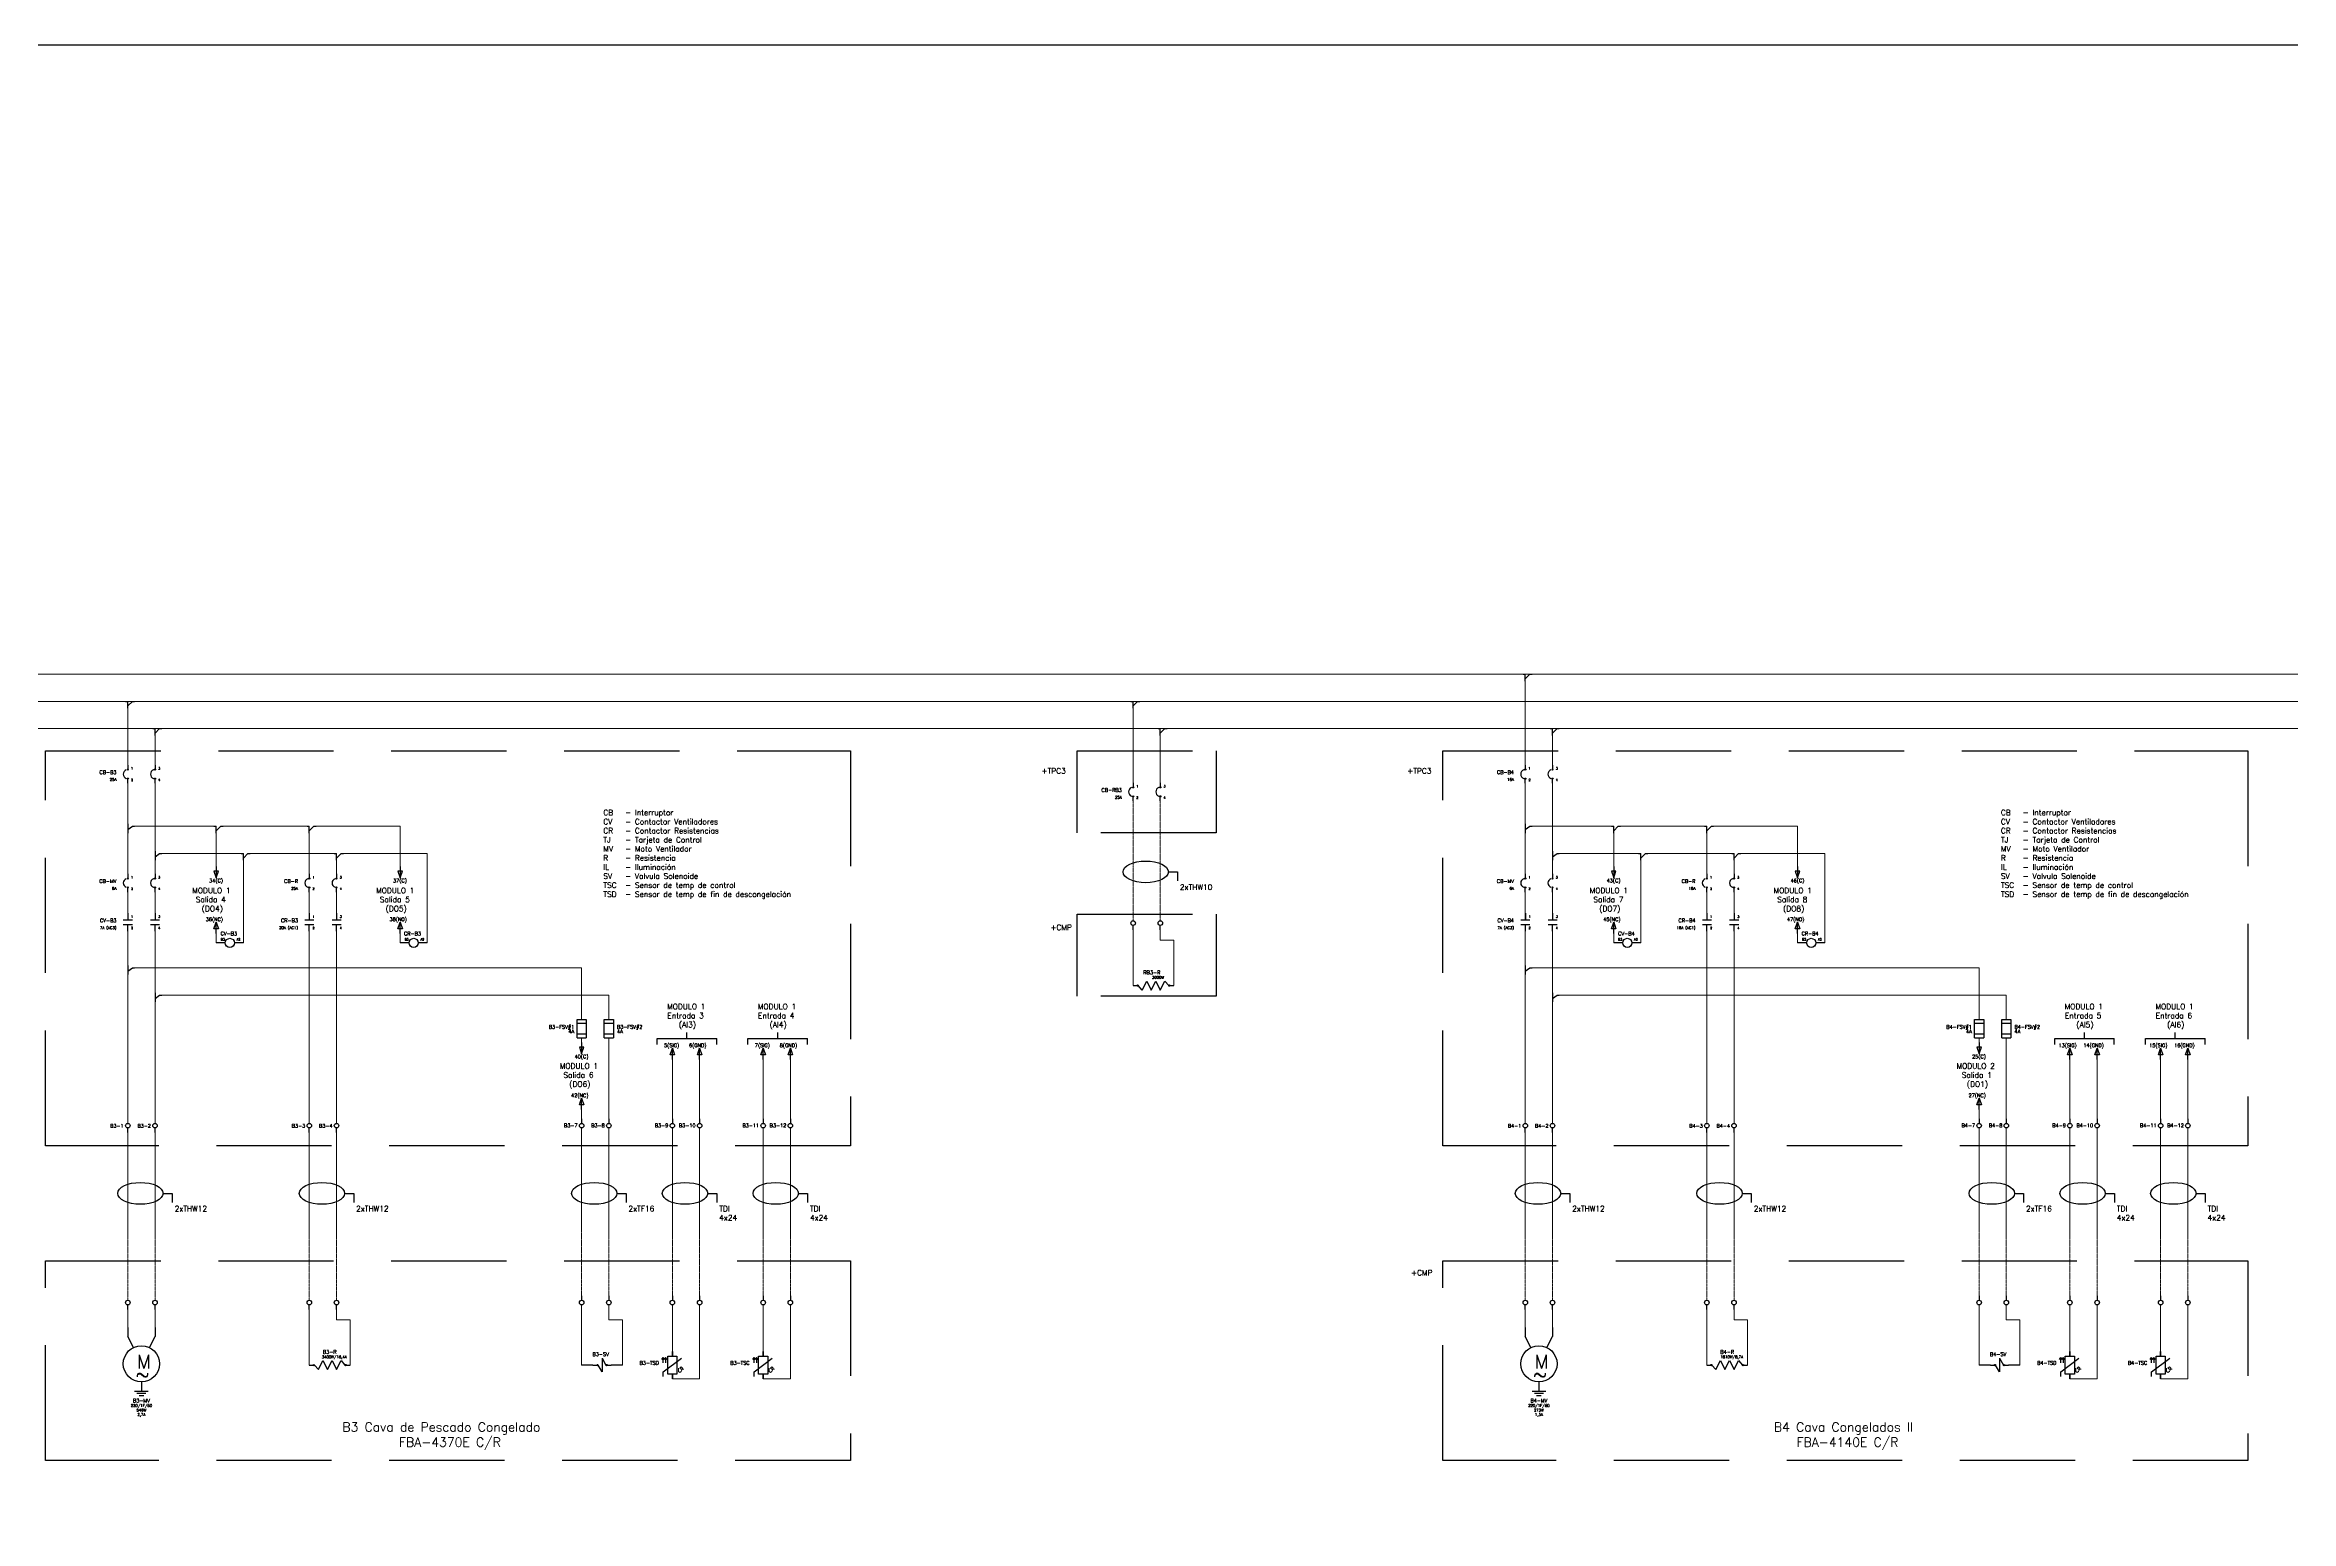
# Model space of a CAD drawing. Header units: inches. Extents: x 75782 to 87231, y -34126 to -18655.
# Drawn here: x 79646 to 82121, y -29020 to -27393 of the extents above; entities that cross this region are included whole.
import ezdxf
from ezdxf.enums import TextEntityAlignment as Align

# ---------------------------------------------------------------- set-up
doc = ezdxf.new("R2010")
doc.units = ezdxf.units.IN
doc.header["$MEASUREMENT"] = 0
doc.linetypes.add('DASHED', pattern=[19.05, 12.7, -6.35])
doc.linetypes.add('EPLANLINE7', pattern=[0])
for name, color, linetype, lineweight in [('A-Cable Belden', 9, 'Continuous', 18), ('A-Cables 220V', 6, 'Continuous', 18), ('SYMBOL', 2, 'Continuous', 25)]:
    doc.layers.add(name, color=color, linetype=linetype, lineweight=lineweight)
doc.layers.add('TEXTOS', color=7, linetype='Continuous')
doc.styles.get("Standard").update_dxf_attribs({"font": 'ROMANS.SHX'})

# ---------------------------------------------------------------- blocks, each defined once
blk = doc.blocks.new('derivación inferior')
for p, q in [((-2.5, 0), (0, 0)), ((0, -7.5), (0, 0)), ((0, -5), (5, 0)), ((5, 0), (7.5, 0))]:
    blk.add_line(p, q)
blk = doc.blocks.new('2F Breaker')
for p, q in [((0, 0), (0, -4.3)), ((30, 0), (30, -4.3)), ((0, -20), (0, -15.7)), ((30, -20), (30, -15.7))]:
    blk.add_line(p, q)
for centre in [(0, -5), (0, -15), (30, -5), (30, -15)]:
    blk.add_circle(centre, 0.653)
for centre in [(0, -10), (30, -10)]:
    blk.add_arc(centre, 5, 110, 250)
for s, p in [('2', (3.6, -17.7)), ('1', (3.6, -5)), ('3', (33.6, -5)), ('4', (33.6, -17.7))]:
    blk.add_text(s, height=2.5).set_placement(p)
at = {"flags": 4}
for tag, height, p in [('FEATURES', 3, (-12.5, -17.5)), ('NAME', 4, (-12.5, -10))]:
    blk.add_attdef(tag, text='', height=height, dxfattribs=at).set_placement(p, align=Align.RIGHT)
blk = doc.blocks.new('CONT 2F')
for p, q in [((33332.3, 23388.3), (33342.3, 23388.3)), ((33337.3, 23395.8), (33337.3, 23388.3)), ((33362.3, 23388.3), (33372.3, 23388.3)), ((33367.3, 23395.8), (33367.3, 23388.3)), ((33332.3, 23383.3), (33342.3, 23383.3)), ((33337.3, 23375.8), (33337.3, 23383.3)), ((33362.3, 23383.3), (33372.3, 23383.3)), ((33367.3, 23375.8), (33367.3, 23383.3))]:
    blk.add_line(p, q)
for s, p in [('1', (33340.9, 23390.8)), ('3', (33370.9, 23390.8)), ('2', (33340.9, 23378.1)), ('4', (33370.9, 23378.1))]:
    blk.add_text(s, height=2.5).set_placement(p)
at = {"flags": 4}
for tag, height, p in [('NAME', 4, (33324.8, 23385.8)), ('FEATURES', 3, (33324.8, 23378.3))]:
    blk.add_attdef(tag, text='', height=height, dxfattribs=at).set_placement(p, align=Align.RIGHT)
blk = doc.blocks.new('derivación a la derecha')
for p, q in [((0, 2.5), (0, -7.5)), ((0, -3.75), (5, 0)), ((5, 0), (7.5, 0))]:
    blk.add_line(p, q)
blk = doc.blocks.new('Solenoid Coil')
for p, q in [((0, 0), (4.3, 0)), ((10, -7.5), (5.7, 0)), ((10, 7.5), (10, -7.5)), ((10, 7.5), (14.3, 0)), ((15.7, 0), (20, 0))]:
    blk.add_line(p, q)
for centre in [(5, 0), (15, 0)]:
    blk.add_circle(centre, 0.704)
at = {"flags": 4}
for tag, height, p in [('NAME', 4, (17.5, 10)), ('PAGE', 3, (15, -17.5))]:
    blk.add_attdef(tag, text='', height=height, dxfattribs=at).set_placement(p, align=Align.RIGHT)
blk = doc.blocks.new('Temperature sensor')
for p, q in [((-10, -22.5), (10, -7.5)), ((-10, -27.5), (-10, -22.5))]:
    blk.add_line(p, q)
for points in [[(0, 0), (0, 0), (0, -5), (0, -5)], [(-5, -5), (5, -5), (5, -25), (-5, -25)], [(0, -30), (0, -30), (0, -25), (0, -25)]]:
    blk.add_lwpolyline(points, close=True)
at = {"layer": 'SYMBOL', "color": 0, "linetype": 'EPLANLINE7', "lineweight": 25}
for p, q in [((-10.4, -6.5), (-11.9, -8.9)), ((-10.4, -6.5), (-10.4, -12.5)), ((-10.4, -6.5), (-8.9, -8.9)), ((-7.4, -6.5), (-7.4, -12.5))]:
    blk.add_line(p, q, dxfattribs=at)
at = {"layer": 'SYMBOL', "color": 0, "linetype": 'EPLANLINE7', "lineweight": 13}
for p, q in [((-7.4, -6.5), (-8.9, -8.9)), ((-7.4, -6.5), (-5.9, -8.9)), ((-7.4, -12.5), (-7.4, -12.5)), ((-7.4, -12.5), (-7.4, -12.5)), ((6.6, -18.3), (6.6, -21.9)), ((6.6, -21.9), (8.1, -23.1)), ((9.6, -17.1), (8.1, -18.3)), ((8.1, -18.3), (9.6, -19.5)), ((8.1, -23.1), (9.6, -21.9)), ((11.1, -18.3), (9.6, -17.1)), ((9.6, -21.9), (11.1, -18.3)), ((9.6, -19.5), (12.6, -19.5))]:
    blk.add_line(p, q, dxfattribs=at)
at = {"flags": 4}
blk.add_attdef('NAME', text='', height=4, dxfattribs=at).set_placement((-14.8, -14.6), align=Align.RIGHT)
blk = doc.blocks.new('Arrow-down')
for p, q in [((0, 0), (0, -12.5)), ((2.5, -5), (-2.5, -5)), ((-2.5, -5), (0, -12.5)), ((0, -12.5), (2.5, -5))]:
    blk.add_line(p, q)
at = {"flags": 4}
blk.add_attdef('NAME', text='', height=4, dxfattribs=at).set_placement((7.5, -17.5), align=Align.RIGHT)
blk = doc.blocks.new('Arrow-up')
for p, q in [((-2.5, 5), (0, 12.5)), ((2.5, 5), (-2.5, 5)), ((0, 0), (0, 12.5)), ((0, 12.5), (2.5, 5))]:
    blk.add_line(p, q)
at = {"flags": 4}
blk.add_attdef('NAME', text='', height=4, dxfattribs=at).set_placement((7.5, 13.5), align=Align.RIGHT)
blk = doc.blocks.new('Relay Coil')
for p, q in [((5, 0), (0, 0)), ((20, 0), (15, 0))]:
    blk.add_line(p, q)
blk.add_circle((10, 0), 5)
for s, p in [('B3', (0, 2.5)), ('A2', (17.5, 2.5))]:
    blk.add_text(s, height=2.5).set_placement(p)
at = {"flags": 4}
for tag, height, p in [('NAME', 4, (18.1, 8.2)), ('INTENSIDAD', 3, (21, -10)), ('PAGE', 3, (20.6, -15.1))]:
    blk.add_attdef(tag, text='', height=height, dxfattribs=at).set_placement(p, align=Align.RIGHT)
blk = doc.blocks.new('2F motor')
for p, q in [((0, 0), (0, -10)), ((30, 0), (30, -10)), ((6.1, -22.1), (0, -10)), ((23.9, -22.1), (30, -10)), ((7.5, -70), (22.5, -70)), ((10, -72.5), (20, -72.5)), ((15, -60), (15, -70)), ((12.5, -75), (17.5, -75))]:
    blk.add_line(p, q)
blk.add_circle((15, -40), 20)
blk.add_text('M', height=15).set_placement((10, -45))
at = {"insert": (8.6, -43.8), "char_height": 15, "width": 78.304, "attachment_point": 1}
blk.add_mtext('{\\Fsimplex|c0;~}', dxfattribs=at)
at = {"flags": 4}
for tag, height, p in [('CURRENT', 3, (15, -97.5)), ('VOLTAJE', 3, (15, -87.5)), ('NAME', 4, (15, -82.5)), ('HP', 3, (15, -92.5))]:
    blk.add_attdef(tag, text='', height=height, dxfattribs=at).set_placement(p, align=Align.CENTER)
blk = doc.blocks.new('Heater')
for p, q in [((0, 0), (4.3, 0)), ((10, -5), (5.7, 0)), ((10, -5), (15, 5)), ((15, 5), (20, -5)), ((20, -5), (25, 5)), ((25, 5), (30, -5)), ((30, -5), (35, 5)), ((35, 5), (39.3, 0)), ((40.7, 0), (45, 0))]:
    blk.add_line(p, q)
for centre in [(5, 0), (40, 0)]:
    blk.add_circle(centre, 0.704)
at = {"flags": 4}
for tag, height, p in [('NAME', 4, (30, 12.5)), ('DATA', 3, (27.5, 7.5))]:
    blk.add_attdef(tag, text='', height=height, dxfattribs=at).set_placement(p, align=Align.RIGHT)
blk = doc.blocks.new('Fusible')
at = {"color": 0, "ltscale": 0.1}
for p, q in [((45791, 2917.9), (45791, 2937.9)), ((45791, 2937.9), (45801, 2937.9)), ((45791, 2933.9), (45801, 2933.9)), ((45801, 2921.9), (45791, 2921.9)), ((45801, 2937.9), (45801, 2917.9)), ((45791, 2917.9), (45801, 2917.9))]:
    blk.add_line(p, q, dxfattribs=at)
at = {"flags": 4}
for p in [(45787.9, 2927.9), (45787.9, 2922.9)]:
    blk.add_attdef('NAME', text='', height=4, dxfattribs=at).set_placement(p, align=Align.RIGHT)
blk = doc.blocks.new('fusible1')
at = {"color": 0, "ltscale": 0.1}
for p, q in [((45821, 2917.9), (45821, 2937.9)), ((45821, 2937.9), (45831, 2937.9)), ((45821, 2933.9), (45831, 2933.9)), ((45831, 2921.9), (45821, 2921.9)), ((45831, 2937.9), (45831, 2917.9)), ((45821, 2917.9), (45831, 2917.9))]:
    blk.add_line(p, q, dxfattribs=at)
at = {"flags": 4}
for p in [(45834.9, 2927.9), (45834.9, 2922.9)]:
    blk.add_attdef('NAME', p, '', height=4, dxfattribs=at)
blk = doc.blocks.new('Borne - abajo')
blk.add_line((0, 0), (0, 5))
blk.add_circle((0, 7.5), 2.5)
at = {"flags": 4}
blk.add_attdef('NAME', text='', height=4, dxfattribs=at).set_placement((-4.4, 5.3), align=Align.RIGHT)
blk.add_attdef('#', (4.6, 5.9), '', height=3, dxfattribs=at)
blk = doc.blocks.new('Borne - arriba')
blk.add_line((0, 0), (0, -5))
blk.add_circle((0, -7.5), 2.5)
at = {"flags": 4}
blk.add_attdef('NAME', text='', height=4, dxfattribs=at).set_placement((-4.4, -9.3), align=Align.RIGHT)
blk.add_attdef('#', (4.6, -8.9), '', height=3, dxfattribs=at)

msp = doc.modelspace()

# ---------------------------------------------------------------- linework, layer by layer
at = {"ltscale": 0.1}
for p, q in [((80883.8, -28304.4), (80893.8, -28304.4)), ((80893.8, -28304.4), (80893.8, -28314.4)), ((80353.4, -28488.1), (80353.4, -28481.4)), ((80453.4, -28488.1), (80453.4, -28481.4)), ((81893.1, -28488.1), (81893.1, -28481.4)), ((81993.1, -28488.1), (81993.1, -28481.4)), ((80320.6, -28494.8), (80320.6, -28488.1)), ((80320.6, -28488.1), (80386.1, -28488.1)), ((80386.1, -28494.8), (80386.1, -28488.1)), ((80420.6, -28494.8), (80420.6, -28488.1)), ((80420.6, -28488.1), (80486.1, -28488.1)), ((80486.1, -28494.8), (80486.1, -28488.1)), ((81860.4, -28494.8), (81860.4, -28488.1)), ((81860.4, -28488.1), (81925.9, -28488.1)), ((81925.9, -28494.8), (81925.9, -28488.1)), ((81960.4, -28494.8), (81960.4, -28488.1)), ((81960.4, -28488.1), (82025.9, -28488.1)), ((82025.9, -28494.8), (82025.9, -28488.1)), ((79776.2, -28658.7), (79786.2, -28658.7)), ((79786.2, -28658.7), (79786.2, -28668.7)), ((79976.2, -28658.7), (79986.2, -28658.7)), ((79986.2, -28658.7), (79986.2, -28668.7)), ((80276.2, -28658.7), (80286.2, -28658.7)), ((80286.2, -28658.7), (80286.2, -28668.7)), ((80376.2, -28658.7), (80386.2, -28658.7)), ((80386.2, -28658.7), (80386.2, -28668.7)), ((80476.2, -28658.7), (80486.2, -28658.7)), ((80486.2, -28658.7), (80486.2, -28668.7)), ((81316, -28658.7), (81326, -28658.7)), ((81326, -28658.7), (81326, -28668.7)), ((81516, -28658.7), (81526, -28658.7)), ((81526, -28658.7), (81526, -28668.7)), ((81816, -28658.7), (81826, -28658.7)), ((81826, -28658.7), (81826, -28668.7)), ((81916, -28658.7), (81926, -28658.7)), ((81926, -28658.7), (81926, -28668.7)), ((82016, -28658.7), (82026, -28658.7)), ((82026, -28658.7), (82026, -28668.7))]:
    msp.add_line(p, q, dxfattribs=at)
for p, q in [((79839.7, -28382.6), (79834.7, -28382.6)), ((79864.7, -28382.6), (79859.7, -28382.6)), ((80042.3, -28382.6), (80037.3, -28382.6)), ((80067.3, -28382.6), (80062.3, -28382.6)), ((80844.9, -28368.3), (80844.9, -28363.3)), ((80874.9, -28368.3), (80874.9, -28363.3)), ((81379.4, -28382.6), (81374.4, -28382.6)), ((81404.4, -28382.6), (81399.4, -28382.6)), ((81582, -28382.6), (81577, -28382.6)), ((81607, -28382.6), (81602, -28382.6)), ((80237.3, -28771.6), (80237.3, -28776.6)), ((80267.3, -28771.6), (80267.3, -28776.6)), ((80337.3, -28771.6), (80337.3, -28776.6)), ((80367.3, -28771.6), (80367.3, -28776.6)), ((80437.3, -28771.6), (80437.3, -28776.6)), ((80467.3, -28771.6), (80467.3, -28776.6)), ((81777, -28771.6), (81777, -28776.6)), ((81807, -28771.6), (81807, -28776.6)), ((81877, -28771.6), (81877, -28776.6)), ((81907, -28771.6), (81907, -28776.6)), ((81977, -28771.6), (81977, -28776.6)), ((82007, -28771.6), (82007, -28776.6)), ((79737.3, -28786.6), (79737.3, -28781.6)), ((79767.3, -28786.6), (79767.3, -28781.6)), ((79937.3, -28786.6), (79937.3, -28781.6)), ((79967.3, -28786.6), (79967.3, -28781.6)), ((81277, -28786.6), (81277, -28781.6)), ((81307, -28786.6), (81307, -28781.6)), ((81477, -28786.6), (81477, -28781.6)), ((81507, -28786.6), (81507, -28781.6)), ((80249.8, -28848), (80237.3, -28848)), ((80282.3, -28848), (80269.8, -28848)), ((81789.5, -28848), (81777, -28848)), ((81822, -28848), (81809.5, -28848))]:
    msp.add_line(p, q)
msp.add_lwpolyline([(75782.1, -27392.9), (85106.4, -27392.9), (85106.4, -30379.5), (75782.1, -30379.5)], close=True, dxfattribs=at)
msp.add_lwpolyline([(75782.1, -27392.9), (85106.4, -27392.9), (85106.4, -30379.5), (75782.1, -30379.5)], close=True, dxfattribs=at)
at = {"linetype": 'DASHED', "ltscale": 10}
for points in [[(79646.6, -28171.1), (80533.4, -28171.1), (80533.4, -28606.3), (79646.6, -28606.3)], [(80783.4, -28171.1), (80936.3, -28171.1), (80936.3, -28261.3), (80783.4, -28261.3)], [(81186.3, -28171.1), (82073.2, -28171.1), (82073.2, -28606.3), (81186.3, -28606.3)], [(80783.4, -28351.1), (80936.3, -28351.1), (80936.3, -28441.3), (80783.4, -28441.3)], [(79646.6, -28733), (80533.4, -28733), (80533.4, -28953.2), (79646.6, -28953.2)], [(81186.3, -28733), (82073.2, -28733), (82073.2, -28953.2), (81186.3, -28953.2)]]:
    msp.add_lwpolyline(points, close=True, dxfattribs=at)
for centre in [(80844.9, -28360.8), (80874.9, -28360.8), (79737.3, -28779.1), (79767.3, -28779.1), (79937.3, -28779.1), (79967.3, -28779.1), (80237.3, -28779.1), (80267.3, -28779.1), (80337.3, -28779.1), (80367.3, -28779.1), (80437.3, -28779.1), (80467.3, -28779.1), (81277, -28779.1), (81307, -28779.1), (81477, -28779.1), (81507, -28779.1), (81777, -28779.1), (81807, -28779.1), (81877, -28779.1), (81907, -28779.1), (81977, -28779.1), (82007, -28779.1)]:
    msp.add_circle(centre, 2.5)
at = {"ltscale": 0.1}
for centre in [(80858.8, -28304.4), (79751.2, -28658.7), (79951.2, -28658.7), (80251.2, -28658.7), (80351.2, -28658.7), (80451.2, -28658.7), (81291, -28658.7), (81491, -28658.7), (81791, -28658.7), (81891, -28658.7), (81991, -28658.7)]:
    msp.add_ellipse(centre, major_axis=(-25, 0), ratio=0.48, dxfattribs=at)
at = {"layer": 'A-Cable Belden'}
for p, q in [((80337.3, -28581.6), (80337.3, -28511.1)), ((80367.3, -28511.1), (80367.3, -28581.6)), ((80437.3, -28581.6), (80437.3, -28511.1)), ((80467.3, -28511.1), (80467.3, -28581.6)), ((81877, -28581.6), (81877, -28511.1)), ((81907, -28511.1), (81907, -28581.6)), ((81977, -28581.6), (81977, -28511.1)), ((82007, -28511.1), (82007, -28581.6)), ((80337.3, -28698.6), (80337.3, -28586.6)), ((80367.3, -28586.6), (80367.3, -28698.6)), ((80437.3, -28698.6), (80437.3, -28586.6)), ((80467.3, -28586.6), (80467.3, -28698.6)), ((81877, -28698.6), (81877, -28586.6)), ((81907, -28586.6), (81907, -28698.6)), ((81977, -28698.6), (81977, -28586.6)), ((82007, -28586.6), (82007, -28698.6)), ((80337.3, -28833), (80337.3, -28781.6)), ((80367.3, -28781.6), (80367.3, -28863)), ((80437.3, -28835.5), (80437.3, -28781.6)), ((80467.3, -28781.6), (80467.3, -28863)), ((81877, -28833), (81877, -28781.6)), ((81907, -28781.6), (81907, -28863)), ((81977, -28835.5), (81977, -28781.6)), ((82007, -28781.6), (82007, -28863)), ((80367.3, -28863), (80337.3, -28863)), ((80467.3, -28863), (80437.3, -28863)), ((81907, -28863), (81877, -28863)), ((82007, -28863), (81977, -28863))]:
    msp.add_line(p, q, dxfattribs=at)
at = {"layer": 'A-Cable Belden', "linetype": 'DASHED', "ltscale": 0.01}
for p, q in [((80337.3, -28698.6), (80337.3, -28702.5)), ((80337.3, -28702.5), (80337.3, -28771.6)), ((80367.3, -28698.6), (80367.3, -28702.5)), ((80367.3, -28702.5), (80367.3, -28771.6)), ((80437.3, -28698.6), (80437.3, -28702.5)), ((80437.3, -28702.5), (80437.3, -28771.6)), ((80467.3, -28698.6), (80467.3, -28702.5)), ((80467.3, -28702.5), (80467.3, -28771.6)), ((81877, -28698.6), (81877, -28702.5)), ((81877, -28702.5), (81877, -28771.6)), ((81907, -28698.6), (81907, -28702.5)), ((81907, -28702.5), (81907, -28771.6)), ((81977, -28698.6), (81977, -28702.5)), ((81977, -28702.5), (81977, -28771.6)), ((82007, -28698.6), (82007, -28702.5)), ((82007, -28702.5), (82007, -28771.6))]:
    msp.add_line(p, q, dxfattribs=at)
at = {"layer": 'A-Cables 220V'}
for p, q in [((77459, -28086.5), (84667, -28086.5)), ((81277, -28186.6), (81277, -28086.5)), ((77489, -28116.5), (84667, -28116.5)), ((79737.3, -28186.6), (79737.3, -28116.5)), ((80844.9, -28206.2), (80844.9, -28116.5)), ((77519, -28146.5), (84667, -28146.5)), ((79767.3, -28186.6), (79767.3, -28146.5)), ((80874.9, -28206.2), (80874.9, -28146.5)), ((81307, -28186.6), (81307, -28146.5)), ((79737.3, -28206.6), (79737.3, -28306.6)), ((79767.3, -28206.6), (79767.3, -28306.6)), ((81277, -28206.6), (81277, -28306.6)), ((81307, -28206.6), (81307, -28306.6)), ((79744.8, -28254.1), (79832.2, -28254.1)), ((79842.2, -28254.1), (79934.8, -28254.1)), ((79937.3, -28306.6), (79937.3, -28254.1)), ((79942.2, -28254.1), (80037.3, -28254.1)), ((80037.3, -28254.1), (80037.3, -28311)), ((81284.5, -28254.1), (81371.9, -28254.1)), ((81381.9, -28254.1), (81474.5, -28254.1)), ((81477, -28306.6), (81477, -28254.1)), ((81482, -28254.1), (81577, -28254.1)), ((81577, -28254.1), (81577, -28311)), ((79774.8, -28284.1), (79862.2, -28284.1)), ((79834.7, -28261.6), (79834.7, -28311)), ((79872.2, -28284.1), (79964.8, -28284.1)), ((79967.3, -28306.6), (79967.3, -28284.1)), ((79972.3, -28284.1), (80067.3, -28284.1)), ((80067.3, -28284.1), (80067.3, -28382.6)), ((81314.5, -28284.1), (81401.9, -28284.1)), ((81374.4, -28261.6), (81374.4, -28311)), ((81411.9, -28284.1), (81504.5, -28284.1)), ((81507, -28306.6), (81507, -28284.1)), ((81512, -28284.1), (81607, -28284.1)), ((81607, -28284.1), (81607, -28382.6)), ((79864.7, -28291.6), (79864.7, -28382.6)), ((81404.4, -28291.6), (81404.4, -28382.6)), ((79737.3, -28326.6), (79737.3, -28357.4)), ((79767.3, -28326.6), (79767.3, -28357.4)), ((79937.3, -28326.6), (79937.3, -28349.9)), ((79967.3, -28326.6), (79967.3, -28349.9)), ((81277, -28326.6), (81277, -28357.4)), ((81307, -28326.6), (81307, -28357.4)), ((81477, -28326.6), (81477, -28349.9)), ((81507, -28326.6), (81507, -28349.9)), ((79737.3, -28362.4), (79737.3, -28581.6)), ((79767.3, -28362.4), (79767.3, -28581.6)), ((79834.7, -28372.2), (79834.7, -28382.6)), ((79937.3, -28369.9), (79937.3, -28581.6)), ((79967.3, -28369.9), (79967.3, -28581.6)), ((80037.3, -28372.2), (80037.3, -28382.6)), ((80844.9, -28363.3), (80844.9, -28429.7)), ((80874.9, -28363.3), (80874.9, -28379.7)), ((80889.9, -28379.7), (80874.9, -28379.7)), ((80889.9, -28429.7), (80889.9, -28379.7)), ((81277, -28362.4), (81277, -28581.6)), ((81307, -28362.4), (81307, -28581.6)), ((81374.4, -28372.2), (81374.4, -28382.6)), ((81477, -28369.9), (81477, -28581.6)), ((81507, -28369.9), (81507, -28581.6)), ((81577, -28372.2), (81577, -28382.6)), ((79744.8, -28410.1), (80237.3, -28410.1)), ((80237.3, -28410.1), (80237.3, -28467.2)), ((81284.5, -28410.1), (81777, -28410.1)), ((81777, -28410.1), (81777, -28467.2)), ((79774.8, -28440.1), (80267.3, -28440.1)), ((80267.3, -28440.1), (80267.3, -28467.2)), ((81314.5, -28440.1), (81807, -28440.1)), ((81807, -28440.1), (81807, -28467.2)), ((80237.3, -28487.2), (80237.3, -28492.5)), ((80267.3, -28487.2), (80267.3, -28581.6)), ((81777, -28487.2), (81777, -28492.5)), ((81807, -28487.2), (81807, -28581.6)), ((80237.3, -28566.3), (80237.3, -28581.6)), ((81777, -28566.3), (81777, -28581.6)), ((79737.3, -28586.6), (79737.3, -28698.6)), ((79767.3, -28586.6), (79767.3, -28698.6)), ((79937.3, -28586.6), (79937.3, -28698.6)), ((79967.3, -28586.6), (79967.3, -28698.6)), ((80237.3, -28586.6), (80237.3, -28693.6)), ((80267.3, -28586.6), (80267.3, -28698.6)), ((81277, -28586.6), (81277, -28698.6)), ((81307, -28586.6), (81307, -28698.6)), ((81477, -28586.6), (81477, -28698.6)), ((81507, -28586.6), (81507, -28698.6)), ((81777, -28586.6), (81777, -28693.6)), ((81807, -28586.6), (81807, -28698.6)), ((79737.3, -28781.6), (79737.3, -28806.6)), ((79767.3, -28781.6), (79767.3, -28806.6)), ((79937.3, -28781.6), (79937.3, -28848)), ((79967.3, -28781.6), (79967.3, -28798)), ((79982.3, -28798), (79967.3, -28798)), ((79982.3, -28848), (79982.3, -28798)), ((80237.3, -28781.6), (80237.3, -28848)), ((80267.3, -28781.6), (80267.3, -28798)), ((80282.3, -28798), (80267.3, -28798)), ((80282.3, -28848), (80282.3, -28798)), ((81277, -28781.6), (81277, -28806.6)), ((81307, -28781.6), (81307, -28806.6)), ((81477, -28781.6), (81477, -28848)), ((81507, -28781.6), (81507, -28798)), ((81522, -28798), (81507, -28798)), ((81522, -28848), (81522, -28798)), ((81777, -28781.6), (81777, -28848)), ((81807, -28781.6), (81807, -28798)), ((81822, -28798), (81807, -28798)), ((81822, -28848), (81822, -28798))]:
    msp.add_line(p, q, dxfattribs=at)
at = {"layer": 'A-Cables 220V', "linetype": 'DASHED', "ltscale": 0.01}
for p, q in [((80844.9, -28226.2), (80844.9, -28358.3)), ((80874.9, -28226.2), (80874.9, -28358.3)), ((79737.3, -28698.6), (79737.3, -28702.5)), ((79737.3, -28702.5), (79737.3, -28776.6)), ((79767.3, -28698.6), (79767.3, -28702.5)), ((79767.3, -28702.5), (79767.3, -28776.6)), ((79937.3, -28698.6), (79937.3, -28702.5)), ((79937.3, -28702.5), (79937.3, -28776.6)), ((79967.3, -28698.6), (79967.3, -28702.5)), ((79967.3, -28702.5), (79967.3, -28776.6)), ((80237.3, -28693.6), (80237.3, -28702.5)), ((80237.3, -28702.5), (80237.3, -28771.6)), ((80267.3, -28698.6), (80267.3, -28702.5)), ((80267.3, -28702.5), (80267.3, -28771.6)), ((81277, -28698.6), (81277, -28702.5)), ((81277, -28702.5), (81277, -28776.6)), ((81307, -28698.6), (81307, -28702.5)), ((81307, -28702.5), (81307, -28776.6)), ((81477, -28698.6), (81477, -28702.5)), ((81477, -28702.5), (81477, -28776.6)), ((81507, -28698.6), (81507, -28702.5)), ((81507, -28702.5), (81507, -28776.6)), ((81777, -28693.6), (81777, -28702.5)), ((81777, -28702.5), (81777, -28771.6)), ((81807, -28698.6), (81807, -28702.5)), ((81807, -28702.5), (81807, -28771.6))]:
    msp.add_line(p, q, dxfattribs=at)

# ---------------------------------------------------------------- block references
for name, p in [('derivación inferior', (81277, -28086.5)), ('derivación inferior', (81277, -28086.5)), ('derivación inferior', (79737.3, -28116.5)), ('derivación inferior', (79737.3, -28116.5)), ('derivación inferior', (80844.9, -28116.5)), ('derivación inferior', (79767.3, -28146.5)), ('derivación inferior', (79767.3, -28146.5)), ('derivación inferior', (80874.9, -28146.5)), ('derivación inferior', (81307, -28146.5)), ('derivación inferior', (81307, -28146.5)), ('derivación a la derecha', (79737.3, -28254.1)), ('derivación inferior', (79834.7, -28254.1)), ('derivación inferior', (79937.3, -28254.1)), ('derivación a la derecha', (81277, -28254.1)), ('derivación inferior', (81374.4, -28254.1)), ('derivación inferior', (81477, -28254.1)), ('derivación a la derecha', (79767.3, -28284.1)), ('derivación inferior', (79864.7, -28284.1)), ('derivación inferior', (79967.3, -28284.1)), ('derivación a la derecha', (81307, -28284.1)), ('derivación inferior', (81404.4, -28284.1)), ('derivación inferior', (81507, -28284.1)), ('derivación a la derecha', (79737.3, -28410.1)), ('derivación a la derecha', (81277, -28410.1)), ('derivación a la derecha', (79767.3, -28440.1)), ('derivación a la derecha', (81307, -28440.1))]:
    msp.add_blockref(name, p)
ref = msp.add_blockref('2F Breaker', (79737.3, -28186.6))
ref.add_attrib('NAME', 'CB-B3', dxfattribs={"height": 4}).set_placement((79724.8, -28196.6), align=Align.RIGHT)
ref.add_attrib('FEATURES', '25A', dxfattribs={"height": 3}).set_placement((79724.8, -28204.1), align=Align.RIGHT)
ref = msp.add_blockref('2F Breaker', (81277, -28186.6))
ref.add_attrib('NAME', 'CB-B4', dxfattribs={"height": 4}).set_placement((81264.5, -28196.6), align=Align.RIGHT)
ref.add_attrib('FEATURES', '16A', dxfattribs={"height": 3}).set_placement((81264.5, -28204.1), align=Align.RIGHT)
ref = msp.add_blockref('2F Breaker', (80844.9, -28206.2))
ref.add_attrib('NAME', 'CB-RB3', dxfattribs={"height": 4}).set_placement((80832.4, -28216.2), align=Align.RIGHT)
ref.add_attrib('FEATURES', '25A', dxfattribs={"height": 3}).set_placement((80832.4, -28223.7), align=Align.RIGHT)
ref = msp.add_blockref('2F Breaker', (79737.3, -28306.6))
ref.add_attrib('NAME', 'CB-MV', dxfattribs={"height": 4}).set_placement((79724.8, -28316.6), align=Align.RIGHT)
ref.add_attrib('FEATURES', '6A', dxfattribs={"height": 3}).set_placement((79724.8, -28324.1), align=Align.RIGHT)
ref = msp.add_blockref('Arrow-down', (79834.7, -28298.5))
ref.add_attrib('NAME', '34(C)', dxfattribs={"height": 4}).set_placement((79842.2, -28316), align=Align.RIGHT)
ref = msp.add_blockref('2F Breaker', (79937.3, -28306.6))
ref.add_attrib('NAME', 'CB-R', dxfattribs={"height": 4}).set_placement((79924.8, -28316.6), align=Align.RIGHT)
ref.add_attrib('FEATURES', '25A', dxfattribs={"height": 3}).set_placement((79924.8, -28324.1), align=Align.RIGHT)
ref = msp.add_blockref('Arrow-down', (80037.3, -28298.5))
ref.add_attrib('NAME', '37(C)', dxfattribs={"height": 4}).set_placement((80044.8, -28316), align=Align.RIGHT)
ref = msp.add_blockref('2F Breaker', (81277, -28306.6))
ref.add_attrib('NAME', 'CB-MV', dxfattribs={"height": 4}).set_placement((81264.5, -28316.6), align=Align.RIGHT)
ref.add_attrib('FEATURES', '6A', dxfattribs={"height": 3}).set_placement((81264.5, -28324.1), align=Align.RIGHT)
ref = msp.add_blockref('Arrow-down', (81374.4, -28298.5))
ref.add_attrib('NAME', '43(C)', dxfattribs={"height": 4}).set_placement((81381.9, -28316), align=Align.RIGHT)
ref = msp.add_blockref('2F Breaker', (81477, -28306.6))
ref.add_attrib('NAME', 'CB-R', dxfattribs={"height": 4}).set_placement((81464.5, -28316.6), align=Align.RIGHT)
ref.add_attrib('FEATURES', '16A', dxfattribs={"height": 3}).set_placement((81464.5, -28324.1), align=Align.RIGHT)
ref = msp.add_blockref('Arrow-down', (81577, -28298.5))
ref.add_attrib('NAME', '46(C)', dxfattribs={"height": 4}).set_placement((81584.5, -28316), align=Align.RIGHT)
ref = msp.add_blockref('CONT 2F', (46400, -51745.7))
ref.add_attrib('NAME', 'CV-B3', dxfattribs={"height": 4}).set_placement((79724.8, -28359.9), align=Align.RIGHT)
ref.add_attrib('FEATURES', '7A (AC3)', dxfattribs={"height": 3}).set_placement((79724.8, -28367.4), align=Align.RIGHT)
ref = msp.add_blockref('Arrow-up', (79834.7, -28372.2))
ref.add_attrib('NAME', '36(NC)', dxfattribs={"height": 4}).set_placement((79842.2, -28358.7), align=Align.RIGHT)
ref = msp.add_blockref('CONT 2F', (46600, -51745.7))
ref.add_attrib('NAME', 'CR-B3', dxfattribs={"height": 4}).set_placement((79924.8, -28359.9), align=Align.RIGHT)
ref.add_attrib('FEATURES', '20A (AC1)', dxfattribs={"height": 3}).set_placement((79924.8, -28367.4), align=Align.RIGHT)
ref = msp.add_blockref('Arrow-up', (80037.3, -28372.2))
ref.add_attrib('NAME', '38(NO)', dxfattribs={"height": 4}).set_placement((80044.8, -28358.7), align=Align.RIGHT)
ref = msp.add_blockref('CONT 2F', (47939.8, -51745.7))
ref.add_attrib('NAME', 'CV-B4', dxfattribs={"height": 4}).set_placement((81264.5, -28359.9), align=Align.RIGHT)
ref.add_attrib('FEATURES', '7A (AC3)', dxfattribs={"height": 3}).set_placement((81264.5, -28367.4), align=Align.RIGHT)
ref = msp.add_blockref('Arrow-up', (81374.4, -28372.2))
ref.add_attrib('NAME', '45(NC)', dxfattribs={"height": 4}).set_placement((81381.9, -28358.7), align=Align.RIGHT)
ref = msp.add_blockref('CONT 2F', (48139.8, -51745.7))
ref.add_attrib('NAME', 'CR-B4', dxfattribs={"height": 4}).set_placement((81464.5, -28359.9), align=Align.RIGHT)
ref.add_attrib('FEATURES', '16A (AC1)', dxfattribs={"height": 3}).set_placement((81464.5, -28367.4), align=Align.RIGHT)
ref = msp.add_blockref('Arrow-up', (81577, -28372.2))
ref.add_attrib('NAME', '47(NO)', dxfattribs={"height": 4}).set_placement((81584.5, -28358.7), align=Align.RIGHT)
ref = msp.add_blockref('Relay Coil', (79839.7, -28382.6))
ref.add_attrib('NAME', 'CV-B3', dxfattribs={"height": 4}).set_placement((79857.7, -28374.4), align=Align.RIGHT)
ref = msp.add_blockref('Relay Coil', (80042.3, -28382.6))
ref.add_attrib('NAME', 'CR-B3', dxfattribs={"height": 4}).set_placement((80060.3, -28374.4), align=Align.RIGHT)
ref = msp.add_blockref('Relay Coil', (81379.4, -28382.6))
ref.add_attrib('NAME', 'CV-B4', dxfattribs={"height": 4}).set_placement((81397.5, -28374.4), align=Align.RIGHT)
ref = msp.add_blockref('Relay Coil', (81582, -28382.6))
ref.add_attrib('NAME', 'CR-B4', dxfattribs={"height": 4}).set_placement((81600.1, -28374.4), align=Align.RIGHT)
ref = msp.add_blockref('Heater', (80844.9, -28429.7))
ref.add_attrib('NAME', 'RB3-R', dxfattribs={"height": 4}).set_placement((80874.9, -28417.2), align=Align.RIGHT)
ref.add_attrib('DATA', '3000W', dxfattribs={"height": 3}).set_placement((80872.4, -28422.2), align=Align.CENTER)
ref = msp.add_blockref('Fusible', (34441.3, -31405.1))
ref.add_attrib('NAME', 'B3-FSV#1', dxfattribs={"height": 4}).set_placement((80229.2, -28477.2), align=Align.RIGHT)
ref.add_attrib('NAME', '4A', dxfattribs={"height": 4}).set_placement((80229.2, -28482.2), align=Align.RIGHT)
ref = msp.add_blockref('fusible1', (34441.3, -31405.1))
ref.add_attrib('NAME', 'B3-FSV#2', (80276.2, -28477.2), dxfattribs={"height": 4})
ref.add_attrib('NAME', '4A', (80276.2, -28482.2), dxfattribs={"height": 4})
ref = msp.add_blockref('Fusible', (35981.1, -31405.1))
ref.add_attrib('NAME', 'B4-FSV#1', dxfattribs={"height": 4}).set_placement((81769, -28477.2), align=Align.RIGHT)
ref.add_attrib('NAME', '4A', dxfattribs={"height": 4}).set_placement((81769, -28482.2), align=Align.RIGHT)
ref = msp.add_blockref('fusible1', (35981.1, -31405.1))
ref.add_attrib('NAME', 'B4-FSV#2', (81816, -28477.2), dxfattribs={"height": 4})
ref.add_attrib('NAME', '4A', (81816, -28482.2), dxfattribs={"height": 4})
ref = msp.add_blockref('Arrow-down', (80237.3, -28492.5))
ref.add_attrib('NAME', '40(C)', dxfattribs={"height": 4}).set_placement((80244.8, -28510), align=Align.RIGHT)
ref = msp.add_blockref('Arrow-up', (80337.3, -28511.1))
ref.add_attrib('NAME', '5(SIG)', dxfattribs={"height": 4}).set_placement((80344.8, -28497.6), align=Align.RIGHT)
ref = msp.add_blockref('Arrow-up', (80367.3, -28511.1))
ref.add_attrib('NAME', '6(GND)', dxfattribs={"height": 4}).set_placement((80374.8, -28497.6), align=Align.RIGHT)
ref = msp.add_blockref('Arrow-up', (80437.3, -28511.1))
ref.add_attrib('NAME', '7(SIG)', dxfattribs={"height": 4}).set_placement((80444.8, -28497.6), align=Align.RIGHT)
ref = msp.add_blockref('Arrow-up', (80467.3, -28511.1))
ref.add_attrib('NAME', '8(GND)', dxfattribs={"height": 4}).set_placement((80474.8, -28497.6), align=Align.RIGHT)
ref = msp.add_blockref('Arrow-down', (81777, -28492.5))
ref.add_attrib('NAME', '25(C)', dxfattribs={"height": 4}).set_placement((81784.5, -28510), align=Align.RIGHT)
ref = msp.add_blockref('Arrow-up', (81877, -28511.1))
ref.add_attrib('NAME', '13(SIG)', dxfattribs={"height": 4}).set_placement((81884.5, -28497.6), align=Align.RIGHT)
ref = msp.add_blockref('Arrow-up', (81907, -28511.1))
ref.add_attrib('NAME', '14(GND)', dxfattribs={"height": 4}).set_placement((81914.5, -28497.6), align=Align.RIGHT)
ref = msp.add_blockref('Arrow-up', (81977, -28511.1))
ref.add_attrib('NAME', '15(SIG)', dxfattribs={"height": 4}).set_placement((81984.5, -28497.6), align=Align.RIGHT)
ref = msp.add_blockref('Arrow-up', (82007, -28511.1))
ref.add_attrib('NAME', '16(GND)', dxfattribs={"height": 4}).set_placement((82014.5, -28497.6), align=Align.RIGHT)
ref = msp.add_blockref('Arrow-up', (80237.3, -28566.3))
ref.add_attrib('NAME', '42(NC)', dxfattribs={"height": 4}).set_placement((80244.8, -28552.8), align=Align.RIGHT)
ref = msp.add_blockref('Arrow-up', (81777, -28566.3))
ref.add_attrib('NAME', '27(NC)', dxfattribs={"height": 4}).set_placement((81784.5, -28552.8), align=Align.RIGHT)
ref = msp.add_blockref('Borne - abajo', (79737.3, -28591.6))
ref.add_attrib('NAME', 'B3-1', dxfattribs={"height": 4}).set_placement((79732.8, -28586.3), align=Align.RIGHT)
ref = msp.add_blockref('Borne - abajo', (79767.3, -28591.6))
ref.add_attrib('NAME', 'B3-2', dxfattribs={"height": 4}).set_placement((79762.8, -28586.3), align=Align.RIGHT)
ref = msp.add_blockref('Borne - abajo', (79937.3, -28591.6))
ref.add_attrib('NAME', 'B3-3', dxfattribs={"height": 4}).set_placement((79932.8, -28586.3), align=Align.RIGHT)
ref = msp.add_blockref('Borne - abajo', (79967.3, -28591.6))
ref.add_attrib('NAME', 'B3-4', dxfattribs={"height": 4}).set_placement((79962.8, -28586.3), align=Align.RIGHT)
ref = msp.add_blockref('Borne - arriba', (80237.3, -28576.6))
ref.add_attrib('NAME', 'B3-7', dxfattribs={"height": 4}).set_placement((80232.8, -28585.9), align=Align.RIGHT)
ref = msp.add_blockref('Borne - arriba', (80267.3, -28576.6))
ref.add_attrib('NAME', 'B3-8', dxfattribs={"height": 4}).set_placement((80262.8, -28585.9), align=Align.RIGHT)
ref = msp.add_blockref('Borne - arriba', (80337.3, -28576.6))
ref.add_attrib('NAME', 'B3-9', dxfattribs={"height": 4}).set_placement((80332.8, -28585.9), align=Align.RIGHT)
ref = msp.add_blockref('Borne - arriba', (80367.3, -28576.6))
ref.add_attrib('NAME', 'B3-10', dxfattribs={"height": 4}).set_placement((80362.8, -28585.9), align=Align.RIGHT)
ref = msp.add_blockref('Borne - arriba', (80437.3, -28576.6))
ref.add_attrib('NAME', 'B3-11', dxfattribs={"height": 4}).set_placement((80432.8, -28585.9), align=Align.RIGHT)
ref = msp.add_blockref('Borne - arriba', (80467.3, -28576.6))
ref.add_attrib('NAME', 'B3-12', dxfattribs={"height": 4}).set_placement((80462.8, -28585.9), align=Align.RIGHT)
ref = msp.add_blockref('Borne - abajo', (81277, -28591.6))
ref.add_attrib('NAME', 'B4-1', dxfattribs={"height": 4}).set_placement((81272.6, -28586.3), align=Align.RIGHT)
ref = msp.add_blockref('Borne - abajo', (81307, -28591.6))
ref.add_attrib('NAME', 'B4-2', dxfattribs={"height": 4}).set_placement((81302.6, -28586.3), align=Align.RIGHT)
ref = msp.add_blockref('Borne - abajo', (81477, -28591.6))
ref.add_attrib('NAME', 'B4-3', dxfattribs={"height": 4}).set_placement((81472.6, -28586.3), align=Align.RIGHT)
ref = msp.add_blockref('Borne - abajo', (81507, -28591.6))
ref.add_attrib('NAME', 'B4-4', dxfattribs={"height": 4}).set_placement((81502.6, -28586.3), align=Align.RIGHT)
ref = msp.add_blockref('Borne - arriba', (81777, -28576.6))
ref.add_attrib('NAME', 'B4-7', dxfattribs={"height": 4}).set_placement((81772.6, -28585.9), align=Align.RIGHT)
ref = msp.add_blockref('Borne - arriba', (81807, -28576.6))
ref.add_attrib('NAME', 'B4-8', dxfattribs={"height": 4}).set_placement((81802.6, -28585.9), align=Align.RIGHT)
ref = msp.add_blockref('Borne - arriba', (81877, -28576.6))
ref.add_attrib('NAME', 'B4-9', dxfattribs={"height": 4}).set_placement((81872.6, -28585.9), align=Align.RIGHT)
ref = msp.add_blockref('Borne - arriba', (81907, -28576.6))
ref.add_attrib('NAME', 'B4-10', dxfattribs={"height": 4}).set_placement((81902.6, -28585.9), align=Align.RIGHT)
ref = msp.add_blockref('Borne - arriba', (81977, -28576.6))
ref.add_attrib('NAME', 'B4-11', dxfattribs={"height": 4}).set_placement((81972.6, -28585.9), align=Align.RIGHT)
ref = msp.add_blockref('Borne - arriba', (82007, -28576.6))
ref.add_attrib('NAME', 'B4-12', dxfattribs={"height": 4}).set_placement((82002.6, -28585.9), align=Align.RIGHT)
ref = msp.add_blockref('2F motor', (79737.3, -28806.6))
ref.add_attrib('CURRENT', '2,7A', dxfattribs={"height": 3}).set_placement((79752.3, -28904.1), align=Align.CENTER)
ref.add_attrib('HP', '546W', dxfattribs={"height": 3}).set_placement((79752.3, -28899.1), align=Align.CENTER)
ref.add_attrib('VOLTAJE', '220/1F/60', dxfattribs={"height": 3}).set_placement((79752.3, -28894.1), align=Align.CENTER)
ref.add_attrib('NAME', 'B3-MV', dxfattribs={"height": 4}).set_placement((79752.3, -28889.1), align=Align.CENTER)
ref = msp.add_blockref('2F motor', (81277, -28806.6))
ref.add_attrib('CURRENT', '1,3A', dxfattribs={"height": 3}).set_placement((81292, -28904.1), align=Align.CENTER)
ref.add_attrib('HP', '273W', dxfattribs={"height": 3}).set_placement((81292, -28899.1), align=Align.CENTER)
ref.add_attrib('VOLTAJE', '220/1F/60', dxfattribs={"height": 3}).set_placement((81292, -28894.1), align=Align.CENTER)
ref.add_attrib('NAME', 'B4-MV', dxfattribs={"height": 4}).set_placement((81292, -28889.1), align=Align.CENTER)
ref = msp.add_blockref('Heater', (79937.3, -28848))
ref.add_attrib('NAME', 'B3-R', dxfattribs={"height": 4}).set_placement((79967.3, -28835.5), align=Align.RIGHT)
ref.add_attrib('DATA', '3400W/16,4A', dxfattribs={"height": 3}).set_placement((79964.8, -28840.5), align=Align.CENTER)
ref = msp.add_blockref('Solenoid Coil', (80249.8, -28848))
ref.add_attrib('NAME', 'B3-SV', dxfattribs={"height": 4}).set_placement((80267.3, -28838), align=Align.RIGHT)
ref = msp.add_blockref('Temperature sensor', (80337.3, -28833))
ref.add_attrib('NAME', 'B3-TSD', dxfattribs={"height": 4}).set_placement((80322.4, -28847.6), align=Align.RIGHT)
ref = msp.add_blockref('Temperature sensor', (80437.3, -28833))
ref.add_attrib('NAME', 'B3-TSC', dxfattribs={"height": 4}).set_placement((80422.4, -28847.6), align=Align.RIGHT)
ref = msp.add_blockref('Heater', (81477, -28848))
ref.add_attrib('NAME', 'B4-R', dxfattribs={"height": 4}).set_placement((81507, -28835.5), align=Align.RIGHT)
ref.add_attrib('DATA', '1810W/8,7A', dxfattribs={"height": 3}).set_placement((81504.5, -28840.5), align=Align.CENTER)
ref = msp.add_blockref('Solenoid Coil', (81789.5, -28848))
ref.add_attrib('NAME', 'B4-SV', dxfattribs={"height": 4}).set_placement((81807, -28838), align=Align.RIGHT)
ref = msp.add_blockref('Temperature sensor', (81877, -28833))
ref.add_attrib('NAME', 'B4-TSD', dxfattribs={"height": 4}).set_placement((81862.2, -28847.6), align=Align.RIGHT)
ref = msp.add_blockref('Temperature sensor', (81977, -28833))
ref.add_attrib('NAME', 'B4-TSC', dxfattribs={"height": 4}).set_placement((81962.2, -28847.6), align=Align.RIGHT)

# ---------------------------------------------------------------- texts
at = {"layer": 'TEXTOS', "char_height": 6, "attachment_point": 1}
for s, width, insert in [('+TPC3', 26.886, (80744, -28190.1)), ('+TPC3', 26.886, (81146.9, -28190.1)), ('CB^I- Interruptor\\PCV^I- Contactor Ventiladores\\PCR^I- Contactor Resistencias\\PTJ^I- Tarjeta de Control\\PMV^I- Moto Ventilador\\PR^I- Resistencia\\PIL^I- Iluminación\\PSV^I- Valvula Solenoide\\PTSC^I- Sensor de temp de control\\PTSD^I- Sensor de temp de fin de descongelación', 252.141, (80261.2, -28236)), ('CB^I- Interruptor\\PCV^I- Contactor Ventiladores\\PCR^I- Contactor Resistencias\\PTJ^I- Tarjeta de Control\\PMV^I- Moto Ventilador\\PR^I- Resistencia\\PIL^I- Iluminación\\PSV^I- Valvula Solenoide\\PTSC^I- Sensor de temp de control\\PTSD^I- Sensor de temp de fin de descongelación', 252.141, (81801, -28236)), ('\\pi5.4896;MODULO 1\\P\\pi9.3468;Salida 4\\P\\pi15.918;(DO4)', 55.551, (79802.8, -28321.9)), ('\\pi5.4896;MODULO 1\\P\\pi9.4896;Salida 5\\P\\pi15.918;(DO5)', 55.551, (80005.4, -28321.9)), ('2xTHW10', 128.511, (80896.5, -28318.2)), ('\\pi5.4896;MODULO 1\\P\\pi9.4896;Salida 7\\P\\pi15.918;(DO7)', 55.551, (81342.5, -28321.9)), ('\\pi5.4896;MODULO 1\\P\\pi9.4896;Salida 8\\P\\pi15.918;(DO8)', 55.551, (81545.1, -28321.9)), ('+CMP', 26.886, (80753.8, -28362.6)), ('\\pi103.78;MODULO 1\\P\\pi104.07;Entrada 3\\P\\pi116.64;(AI3)', 252.141, (80227.7, -28449.8)), ('\\pi103.78;MODULO 1\\P\\pi103.93;Entrada 4\\P\\pi116.64;(AI4)', 252.141, (80327.7, -28449.8)), ('\\pi103.78;MODULO 1\\P\\pi104.07;Entrada 5\\P\\pi116.64;(AI5)', 252.141, (81767.5, -28449.8)), ('\\pi103.78;MODULO 1\\P\\pi104.07;Entrada 6\\P\\pi116.64;(AI6)', 252.141, (81867.5, -28449.8)), ('\\pi9.5219;MODULO 1\\P\\pi13.522;Salida 6\\P\\pi19.95;(DO6)', 63.615, (80203.7, -28515.3)), ('\\pi8.6647;MODULO 2\\P\\pi14.379;Salida 1\\P\\pi19.95;(DO1)', 63.615, (81743.5, -28515.3)), ('2xTHW12', 128.511, (79788.9, -28672.6)), ('2xTHW12', 128.511, (79988.9, -28672.6)), ('2xTF16', 128.511, (80288.9, -28672.6)), ('TDI\\P4x24', 128.511, (80388.9, -28672.6)), ('TDI\\P4x24', 128.511, (80488.9, -28672.6)), ('2xTHW12', 128.511, (81328.7, -28672.6)), ('2xTHW12', 128.511, (81528.7, -28672.6)), ('2xTF16', 128.511, (81828.7, -28672.6)), ('TDI\\P4x24', 128.511, (81928.7, -28672.6)), ('TDI\\P4x24', 128.511, (82028.7, -28672.6)), ('+CMP', 26.886, (81151.1, -28743.2))]:
    msp.add_mtext_dynamic_manual_height_columns(s, width=width, gutter_width=1250, heights=[0], dxfattribs=dict(at, insert=insert))
at = {"layer": 'TEXTOS', "linetype": 'DASHED', "ltscale": 0.1, "char_height": 10, "attachment_point": 1}
for s, insert in [('\\pi251.92;B3 Cava de Pescado Congelado\\P\\pi314.3;FBA-4370E C/R', (79721.8, -28911.3)), ('\\pi289.3;B4 Cava Congelados II\\P\\pi314.3;FBA-4140E C/R', (81261.6, -28911.3))]:
    msp.add_mtext_dynamic_manual_height_columns(s, width=752.403, gutter_width=1250, heights=[0], dxfattribs=dict(at, insert=insert))

doc.saveas('drawing.dxf')
